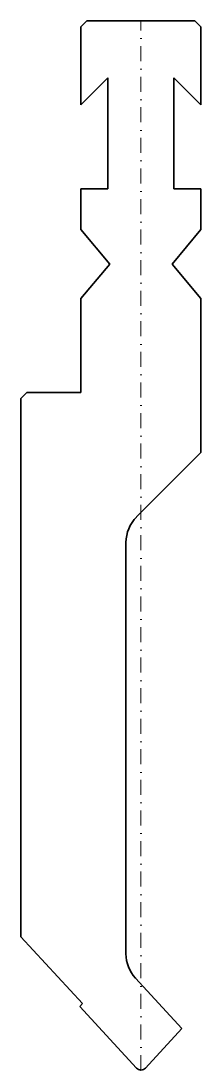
# Model space of a CAD drawing. Header units: millimetres. Extents: x -20 to 10, y 0 to 175.
import ezdxf

# ---------------------------------------------------------------- set-up
doc = ezdxf.new("R2010")
doc.units = ezdxf.units.MM
doc.header["$LTSCALE"] = 5
doc.linetypes.add('AUSGEZOGEN', pattern=[0])
doc.linetypes.add('DASHDOT', pattern=[1, 0.5, -0.25, 0, -0.25])
doc.layers.add('2', color=7, linetype='Continuous')

msp = doc.modelspace()

# ---------------------------------------------------------------- linework, layer by layer
at = {"layer": '2', "color": 7, "linetype": 'AUSGEZOGEN', "lineweight": 35}
for p, q in [((-9, 175), (-10, 174)), ((9, 175), (-9, 175)), ((10, 174), (9, 175)), ((-10, 174), (-10, 161)), ((10, 161), (10, 174)), ((-10, 161), (-5.5, 165.5)), ((-5.5, 165.5), (-5.5, 147)), ((5.5, 147), (5.5, 165.5)), ((5.5, 165.5), (10, 161)), ((-5.5, 147), (-10, 147)), ((-10, 147), (-10, 140.2)), ((10, 147), (5.5, 147)), ((10, 140.2), (10, 147)), ((-10, 140.2), (-5.18, 134.45)), ((5.18, 134.45), (10, 140.2)), ((-5.18, 134.45), (-10, 128.7)), ((10, 128.7), (5.18, 134.45)), ((-10, 128.7), (-10, 113)), ((10, 103), (10, 128.7)), ((-19, 113), (-20, 112)), ((-20, 112), (-20, 22.23)), ((-10, 113), (-19, 113)), ((-0.74, 92.26), (10, 103)), ((-2.5, 19.39), (-2.5, 88.01)), ((-20, 22.23), (-9.77, 11.07)), ((6.79, 6.92), (-0.92, 15.34)), ((-9.77, 11.07), (-10.17, 10.62)), ((-10.17, 10.62), (-0.74, 0.32)), ((0.74, 0.32), (6.79, 6.92))]:
    msp.add_line(p, q, dxfattribs=at)
at = {"layer": '2', "color": 7, "linetype": 'DASHDOT', "lineweight": 18}
msp.add_line((0, 0), (0, 175), dxfattribs=at)
at = {"layer": '2', "color": 7, "linetype": 'AUSGEZOGEN', "lineweight": 35}
for centre, radius, start, end in [((3.5, 88.01), 6, 135, 180), ((3.5, 19.39), 6, 180, 222.5), ((0, 1), 1, 222.5, 317.5)]:
    msp.add_arc(centre, radius, start, end, dxfattribs=at)

doc.saveas('drawing.dxf')
